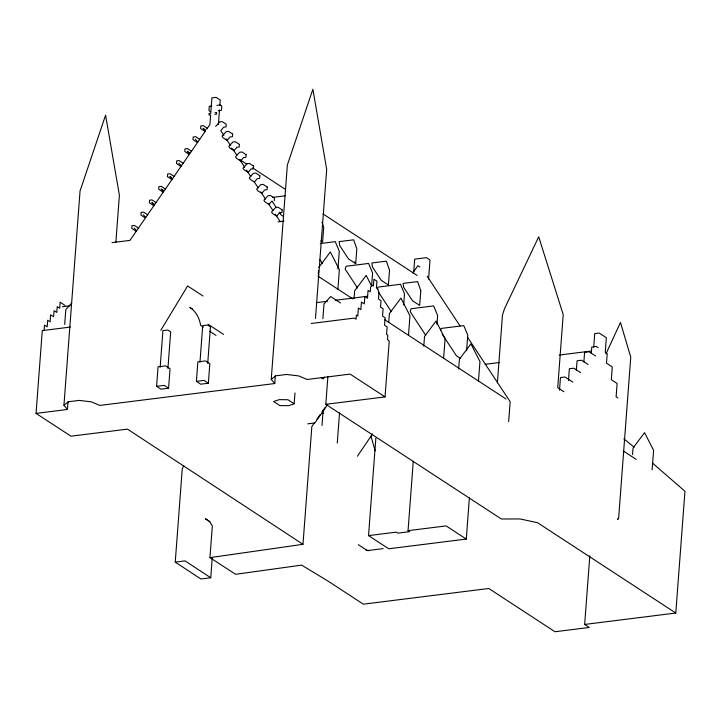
<?xml version="1.0" encoding="UTF-8"?>
<svg xmlns="http://www.w3.org/2000/svg" width="721" height="721" viewBox="0 0 721 721"><rect width="100%" height="100%" fill="white"/><g stroke="black" fill="none" stroke-linecap="round" stroke-linejoin="round"><path stroke-width="1.08" d="M314.383 422.857L311.842 426.517L302.982 544.31L127.491 429.13L70.955 436.196L36.05 413.394L42.278 330.588L70.433 327.064M44.089 330.615L44.504 325.099L47.189 326.856L47.685 320.241L50.1 321.809L50.623 314.789L53.606 316.735L54.057 310.661L56.779 312.436L57.211 306.641L59.681 308.255L60.131 302.225L65.07 305.452M64.692 324.396L65.8 309.633L71.712 303M36.05 413.394L67.459 409.465L63.944 405.274L80.058 190.957L105.581 115.189L119.398 195.301L115.874 242.139M67.459 409.465L68.044 401.633M156.592 386.33L158.052 366.845L165.677 365.889L170.048 368.746L168.579 388.222L160.954 389.178L156.592 386.33L164.217 385.375L168.579 388.222M160.17 367.178L162.919 330.651L167.849 330.029L170.679 331.876L167.93 368.404M212.226 557.919L210.739 577.755L200.898 578.981L175.239 562.128L182.26 468.794L183.783 465.82M196.391 381.337L197.86 361.852L205.521 360.924L209.829 363.781L208.36 383.257L200.699 384.194L196.391 381.337L204.052 380.4L208.36 383.257M199.969 362.194L202.718 325.658L207.675 325.054L210.46 326.901L207.711 363.438M218.409 124.481L219.499 110.034M219.833 105.581L220.247 100.021L216.147 97.335L211.911 97.867L210.748 113.251L209.09 113.467L208.973 115.018L210.631 114.81L209.901 124.553L206.702 129.194M589.823 555.702L584.65 624.44L589.273 627.459L554.99 631.749L488.784 588.489L363.357 604.18L327.974 581.063L301.675 565.12L235.623 574.295L209.946 557.639L212.334 525.924L209.46 521.409L205.386 518.741L209.973 521.734M274.295 200.771L274.494 198.14L270.393 195.454L267.969 195.761L263.904 200.249L264.904 201.79L269.014 204.467L271.871 201.069M63.944 405.274L68.522 401.75L79.202 400.407L91.378 401.84L99.759 405.427L274.755 383.536L271.24 379.336L287.355 165.019L312.878 89.251L326.685 169.363L315.474 318.538M274.755 383.536L275.341 375.677M294.168 403.787L287.967 399.74L279.243 399.632L273.61 401.534L279.811 405.59L288.526 405.698L294.168 403.787L294.979 392.963M318.312 273.908L318.556 270.663M322.882 318.745L323.99 303.974L330.642 296.52L340.519 302.973M322.008 425.48L323.116 410.763M652.505 463.107L684.95 491.262L675.793 613.039L537.587 522.743L520.111 518.94L501.347 518.994L325.811 404.31L327.911 376.308M337.942 269.041L339.276 251.223L335.292 241.67L320.25 243.545M337.897 289.157L339.357 269.672L330.326 251.98L318.799 267.419M337.266 443.018L339.555 412.637M355.714 263.652L356.823 248.889L353.669 239.814L339.158 241.625L339.672 245.455L348.54 258.965L355.714 263.652L354.534 261.849M354.074 298.413L354.642 290.833L366.169 275.395L371.685 286.21M371.585 286.354L372.595 272.989L368.602 263.435L346.044 266.256L345.179 269.149L357.535 287.976M469.398 497.643L466.28 539.074L388.691 548.78L368.53 535.613L375.857 438.188M388.754 322.206L389.403 313.545L400.93 298.106L409.961 315.798L408.501 335.283M325.811 404.31L385.032 396.901L389.241 340.889L387.501 339.744L387.844 335.175L386.564 334.337L387.114 326.937L384.554 325.261L385.113 317.763L382.545 316.086L383.094 308.777L380.535 307.101L381.012 300.666L378.453 298.99L378.94 292.519L377.867 288.905L376.425 287.967L376.939 281.19L373.947 279.234L373.433 286.012L372.108 285.146L370.621 287.084L370.261 291.852L368.07 290.419L367.485 298.215L364.862 296.502L364.303 303.901L361.428 302.027L360.861 309.624L358.4 308.02L357.796 316.005L356.399 315.095L356.084 319.223L354.344 318.087L311.274 323.477M403.67 304.974L404.508 293.835L400.515 284.281L377.957 287.102L377.371 289.031M413.719 272.069L414.692 259.136L426.417 257.676L430.013 260.02L428.58 279.099M368.53 535.613L396.316 532.134L397.857 533.143L409.591 531.674L408.05 530.665L413.277 461.179M423.795 346.233L424.525 336.491L436.052 321.052L445.082 338.744L443.622 358.229M436.944 324.378L437.62 315.465L433.627 305.911L411.069 308.732L410.195 311.625L425.651 335.157M458.664 369.008L459.394 359.265L470.921 343.836L479.952 361.518L478.483 381.003M466.586 350.757L467.758 335.157L463.774 325.604L441.207 328.425L440.63 330.353M497.391 382.743L502.492 314.825L504.574 308.57L538.713 236.794L563.218 314.635L557.721 387.7L563.849 391.701M508.665 421.578L510.162 401.696L467.433 337.104M559.514 390.16L560.469 377.552L564.958 376.993L572.807 382.121M568.481 380.544L569.365 368.755L573.853 368.188L580.63 372.622M576.376 370.089L577.07 360.806L581.559 360.248L588.12 364.529M583.875 361.906L584.596 352.335L589.084 351.767L595.555 356.003M591.31 353.38L591.788 347.017L596.276 346.459L598.124 347.666M593.716 347.18L594.735 333.616L599.223 333.048L606.343 337.707L605.243 352.317L607.199 353.587L606.478 363.141L612.282 366.926L611.318 379.688L617.122 383.482L616.113 396.829L617.879 397.974M632.542 454.572L633.038 448.083L644.556 432.645L653.596 450.337L652.126 469.822M606 353.84L620.475 322.422L630.749 357.165L618.663 517.912L617.789 518.931L618.23 519.219L617.455 519.309M160.801 330.317L187.622 285.949L203.025 296.007M357.427 456.186L372.595 433.853M324.459 377.155L323.206 378.967L321.341 377.75M327.695 404.499L314.915 422.93L307.741 423.831M412.736 273.043L417.856 265.689L419.91 267.031M316.934 419.207L320.115 414.638M322.017 411.898L325.198 407.329M215.678 126.391L219.743 121.903L222.167 121.597L226.268 124.282L226.07 126.914L223.654 127.211L220.788 130.609L223.852 135.305M271.24 379.336L275.81 375.812L286.498 374.478L298.674 375.911L307.056 379.489L350.136 374.1L385.032 396.901M209.946 557.639L302.982 544.31M211.803 106.014L209.279 106.329L208.955 110.637L210.496 111.647M216.886 105.383L220.247 104.96L221.789 105.969L221.464 110.277L218.102 110.701M214.984 112.728L216.597 112.521L216.48 114.08L214.867 114.288M272.736 197.356L285.011 195.824M112.007 242.635L129.951 240.39L205.44 131.015L203.043 128.275L205.503 129.888M278.018 221.87L284.002 221.122M62.376 306.758L70.135 305.785M316.249 302.658L327.424 301.261M335.247 300.287L367.656 296.232M485.134 364.312L499.59 362.51M559.316 355.029L591.346 351.028M321.963 413.503L323.756 413.286M408.05 530.665L446.128 525.906L466.28 539.074M175.239 562.128L185.081 560.884L210.739 577.755M383.175 548.627L367.386 550.601L358.364 544.706M584.65 624.44L675.793 613.039M365.926 550.15L369.206 550.673M207.342 128.329L203.241 125.643L200.817 125.95L200.618 128.581L204.728 131.267M231.27 148.111L232.919 149.184M240.291 159.9L246.879 164.208M252.521 167.894L285.444 189.398M323.062 213.975L417.126 275.431M199.735 139.36L195.625 136.684L193.201 136.981L193.003 139.613L197.112 142.298M191.507 151.284L187.397 148.598L184.973 148.905L184.783 151.527L188.884 154.213M189.668 152.834L187.199 151.23L189.605 153.97M283.695 216.597L281.001 214.84L279.225 212.136M320.827 240.859L322.611 242.031L323.729 227.268L321.972 222.221M623.818 438.819L634.147 447.173M183.233 163.27L179.123 160.585L176.699 160.891L176.501 163.523L180.611 166.2M623.359 451.022L636.192 459.403M460.142 358.229L456.411 355.795L442.198 334.147M174.149 176.429L170.048 173.743L167.623 174.049L167.425 176.672L171.526 179.358M171.49 177.447L169.85 176.375L172.247 179.114M317.934 276.116L352.74 298.855M384.717 319.745L506.061 399.019M165.451 189.037L161.342 186.351L158.917 186.658L158.719 189.29L162.829 191.966M163.604 190.596L161.144 188.983L163.541 191.723M156.096 202.583L151.987 199.906L149.562 200.204L149.364 202.835L153.474 205.521M154.258 204.142L151.789 202.538L154.186 205.278M147.652 214.822L143.551 212.136L141.127 212.443L140.928 215.065L145.029 217.751M138.486 228.097L134.385 225.412L131.961 225.718L131.763 228.35L135.863 231.026M192.552 309.129L189.83 307.353C195.914 311.364 199.609 318.213 200.591 325.333L203.313 327.109M208.225 324.378L223.618 334.445M209.649 331.254L215.994 335.391M195.427 139.306L197.824 142.046M178.925 163.216L181.322 165.956M143.353 214.768L145.75 217.508M134.187 228.043L136.584 230.783M427.174 276.26L459.998 325.874M378.318 291.879L391.305 311.643M319.899 259.623L322.368 263.381M272.123 201.33L276.269 207.63M226.313 139.063L230.603 145.642M233.054 149.4L236.74 155.033M239.624 159.449L244.707 167.245M246.555 170.066L250.845 176.645M253.909 181.341L258.208 187.911M260.777 191.858L265.562 199.185M268.627 203.881L272.926 210.46M275.377 214.218L280.28 221.735M370.964 436.223L375.163 450.859M232.649 134.052L232.45 136.684L230.026 136.981L227.169 140.379L223.059 137.702L222.059 136.152L226.124 131.673L228.548 131.366L232.649 134.052M239.399 144.389L239.21 147.021L236.785 147.327L233.919 150.725L229.819 148.039L228.809 146.498L232.874 142.01L235.298 141.713L239.399 144.389M246.104 154.664L245.915 157.295L243.491 157.593L240.625 160.99L236.524 158.314L235.515 156.772L239.579 152.284L242.004 151.978L246.104 154.664M253.576 166.109L253.386 168.732L250.962 169.038L248.096 172.436L243.995 169.75L242.986 168.209L247.051 163.73L249.475 163.424L253.576 166.109M259.866 175.735L259.668 178.366L257.253 178.673L254.387 182.071L250.286 179.385L249.277 177.844L253.341 173.355L255.766 173.058L259.866 175.735M267.266 187.063L267.067 189.695L264.643 190.002L261.786 193.399L257.676 190.714L256.667 189.172L260.732 184.684L263.156 184.387L267.266 187.063M282.163 209.883L281.965 212.515L279.541 212.821L276.684 216.219L272.574 213.533L271.574 211.992L275.638 207.504L278.054 207.206L282.163 209.883M389.52 270.249L388.412 285.011L381.238 280.334L372.36 266.815L371.856 262.985L386.366 261.173L389.52 270.249M420.785 290.671L419.667 305.434L412.502 300.756L403.625 287.237L403.12 283.407L417.63 281.596L420.785 290.671"/></g></svg>
